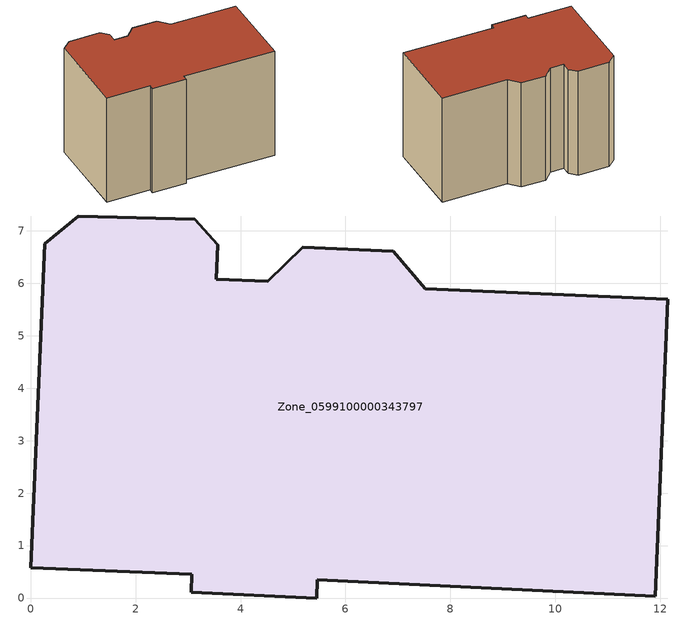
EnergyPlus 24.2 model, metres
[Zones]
Zone_0599100000343797
 floor ground (C_G): 5.19,6.69 6.92,6.61 7.53,5.9 12.15,5.7 11.91,0.03 5.47,0.35 5.46,0 3.06,0.11 3.07,0.45 0,0.57 0.27,6.75 0.91,7.28 3.13,7.23 3.56,6.74 3.54,6.08 4.52,6.04 z1.33
 wall outside (C_F): 3.06,0.11 5.46,0 5.47,0.35 11.91,0.03 12.15,5.7 7.53,5.9 6.92,6.61 5.19,6.69 4.52,6.04 3.54,6.08 3.56,6.74 3.13,7.23 0.91,7.28 0.27,6.75 0,0.57 3.07,0.45 3.06,0.11 z1.33:9.39
 roof outside (C_R): 0.27,6.75 0,0.57 3.07,0.45 3.06,0.11 5.46,0 5.47,0.35 11.91,0.03 12.15,5.7 7.53,5.9 6.92,6.61 5.19,6.69 4.52,6.04 3.54,6.08 3.56,6.74 3.13,7.23 0.91,7.28 z9.39
[BUILDING]
Pand.0599100000343797: North Axis=0; Terrain=City; Loads Convergence Tolerance Value=0.04; Temperature Convergence Tolerance Value=0.4; Solar Distribution=FullExterior; Maximum Number of Warmup Days=25; Minimum Number of Warmup Days=1
[Site:Location]
Rotterdam.The.Hague.AP_ZH_NLD Design_Conditions: Latitude=51.96; Longitude=4.45; Time Zone=1; Elevation=-4.5
[SITE:GROUNDTEMPERATURE:BUILDINGSURFACE]
18, 18, 18, 18, 18, 18, 18, 18, 18, 18, 18, 18
[MATERIAL] Thermal Absorptance=0.9; Solar Absorptance=0.7; Visible Absorptance=0.7
Name | Roughness | Thickness | Conductivity | Density | Specific Heat
G.TC.1992-2005 | MediumSmooth | 0.15 | 0.06 | 540 | 1210
F.TC.1992-2005 | Rough | 0.3 | 0.12 | 1920 | 840
R.TC.1992-2005 | MediumRough | 0.2 | 0.08 | 1500 | 1000
[CONSTRUCTION]
C_G: G.TC.1992-2005
C_F: F.TC.1992-2005
C_R: R.TC.1992-2005
[ZONE]
Zone_0599100000343797: Type=1; Multiplier=1; Ceiling Height=Autocalculate; Volume=Autocalculate; Floor Area=autocalculate; Part of Total Floor Area=Yes
[ZONEINFILTRATION:DESIGNFLOWRATE]
Infil_Zone_0599100000343797: Zone or ZoneList or Space or SpaceList=Zone_0599100000343797; Schedule=AlwaysOn; Design Flow Rate Calculation Method=Flow/Area; Flow Rate per Floor Area=0.0015; Constant Term Coefficient=1; Temperature Term Coefficient=0; Velocity Term Coefficient=0; Velocity Squared Term Coefficient=0
[HVACTEMPLATE:ZONE:IDEALLOADSAIRSYSTEM]
Zone_0599100000343797: Maximum Heating Supply Air Temperature=50; Minimum Cooling Supply Air Temperature=13; Maximum Heating Supply Air Humidity Ratio=0.0156; Minimum Cooling Supply Air Humidity Ratio=0.0077; Heating Limit=NoLimit; Cooling Limit=NoLimit; Dehumidification Control Type=ConstantSensibleHeatRatio; Cooling Sensible Heat Ratio=0.7; Dehumidification Setpoint=60; Humidification Control Type=None; Humidification Setpoint=30; Outdoor Air Method=None; Outdoor Air Flow Rate per Person=0.00944; Outdoor Air Flow Rate per Zone Floor Area=0; Outdoor Air Flow Rate per Zone=0; Demand Controlled Ventilation Type=None; Outdoor Air Economizer Type=NoEconomizer; Heat Recovery Type=None; Sensible Heat Recovery Effectiveness=0.7; Latent Heat Recovery Effectiveness=0.65
[ZONECONTROL:THERMOSTAT]
ThermostatControl_Zone_0599100000343797: Zone or ZoneList=Zone_0599100000343797; Control Type Schedule=DualSetpointControlType; Control 1=Thermostat_Zone_0599100000343797; Temperature Difference Between Cutout And Setpoint=0
[THERMOSTATSETPOINT:DUALSETPOINT]
Thermostat_Zone_0599100000343797: Heating Setpoint Temperature Schedule=HeatingSetpoint_Zone_0599100000343797; Cooling Setpoint Temperature Schedule=CoolingSetpoint_Zone_0599100000343797
[SCHEDULE:COMPACT]
HeatingSetpoint_Zone_0599100000343797: Through: 12/31, For: AllDays, Until: 24:00, 21
CoolingSetpoint_Zone_0599100000343797: Through: 12/31, For: AllDays, Until: 24:00, 24
DualSetpointControlType: Through: 12/31, For: AllDays, Until: 24:00, 4
AlwaysOn: Through: 12/31, For: AllDays, Until: 24:00, 1
